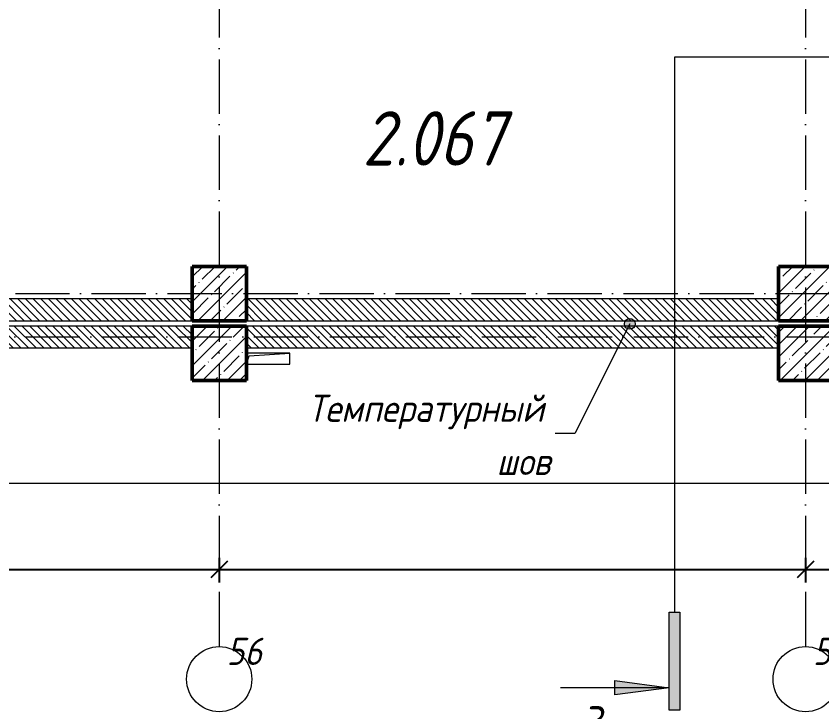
# Model space of a CAD drawing. Header units: millimetres. Extents: x -401725 to 250493, y 305116 to 802890.
# Drawn here: x 60220 to 67641, y 361285 to 367689 of the extents above; entities that cross this region are included whole.
import ezdxf

# ---------------------------------------------------------------- set-up
doc = ezdxf.new("R2010")
doc.units = ezdxf.units.MM
doc.linetypes.add('50_200_ШТРИХ_1Т_ш5_п1_п1_', pattern=[700, 500, -100, 0, -100])
for name, color, linetype, lineweight in [('A-____-____-DIMS', 7, 'Continuous', 9), ('A-DETL-GENF-OTLN', 7, 'Continuous', 9), ('A-GENM-____-OTLN', 7, 'Continuous', 9), ('A-WALL-____-MCUT', 7, 'Continuous', 13), ('A-WALL-____-PATT-1', 7, 'Continuous', 9), ('G-____-____-SYMB', 7, 'Continuous', 9), ('G-____-____-TEXT', 7, 'Continuous', 9), ('S-COLS-____-MCUT', 7, 'Continuous', 50), ('S-COLS-____-OTLN', 7, 'Continuous', 9), ('S-GRID-____-IDEN', 7, 'Continuous', 9), ('S-GRID-____-OTLN-1', 7, '50_200_ШТРИХ_1Т_ш5_п1_п1_', 9), ('Марки помещений', 7, 'Continuous', 9)]:
    doc.layers.add(name, color=color, linetype=linetype, lineweight=lineweight)
doc.layers.add('G-____-____-SYMB-1', color=9, linetype='Continuous', lineweight=9, true_color=0x808080)
doc.styles.add('ISOCPEUR_I', font='isocpeui.ttf', dxfattribs={"width": 0.9, "height": 2.5})
doc.styles.add('ISOCPEUR_I_10', font='isocpeui.ttf', dxfattribs={"width": 0.9, "height": 180})
doc.styles.add('ISOCPEUR_I_2', font='isocpeui.ttf', dxfattribs={"width": 0.85, "height": 2.3})
doc.styles.add('ISOCPEUR_I_9', font='isocpeui.ttf', dxfattribs={"width": 0.9, "height": 250})
doc.dimstyles.new('ISO-2_5_0_9К_БОЛЬШОЙ_ОСИ', dxfattribs={"dimscale": 304.8, "dimtxt": 248.995294, "dimasz": 0.492126, "dimexe": 0.393701, "dimexo": 0, "dimgap": 0, "dimtad": 1, "dimdec": 0, "dimzin": 0, "dimdsep": 46, "dimtxsty": 'ISOCPEUR_I', "dimblk1": 'OBLIQUE', "dimblk2": 'OBLIQUE', "dimsah": 1, "dimcen": 0.09, "dimdle": 0.393701, "dimazin": 0, "dimtfac": 1, "dimtdec": 4, "dimtix": 1, "dimtmove": 0, "dimatfit": 3, "dimfxl": 1, "dimtvp": 1, "dimtolj": 1, "dimtzin": 0, "dimarcsym": 2})
pattern_1 = [(135, (-15659.08, 321904.697), (-35.35534, -35.35534), [])]

# ---------------------------------------------------------------- blocks, each defined once
blk = doc.blocks.new('BSC_Колонна _Прямоугольная - 500х500-V33-АР1_План отверстий 2 этажа в осях 1-64_Ю-ЯЯ')
at = {"layer": 'S-COLS-____-OTLN'}
h = blk.add_hatch(dxfattribs=at)
h.set_pattern_fill('FP_43', color=256, style=0, pattern_type=2)
h.set_pattern_definition([(45, (-77750, -42681.04), (-114.04925, 114.04925), []), (45, (-77635.95, -42681.04), (-114.04925, 114.04925), [201.613, -40.323, 3.353, -36.97])])
h.paths.add_polyline_path([(-250, -250), (250, -250), (250, 250), (-250, 250)], flags=0)
at = {"layer": 'S-COLS-____-MCUT'}
for p, q in [((250, 250), (-250, 250)), ((-250, 250), (-250, -250)), ((250, -250), (250, 250)), ((-250, -250), (250, -250))]:
    blk.add_line(p, q, dxfattribs=at)
blk = doc.blocks.new('BSC_Колонна _Прямоугольная - 500х500-V34-АР1_План отверстий 2 этажа в осях 1-64_Ю-ЯЯ')
at = {"layer": 'S-COLS-____-OTLN'}
h = blk.add_hatch(dxfattribs=at)
h.set_pattern_fill('FP_44', color=256, style=0, pattern_type=2)
h.set_pattern_definition([(45, (-83150, -42681.04), (-114.04925, 114.04925), []), (45, (-83035.95, -42681.04), (-114.04925, 114.04925), [201.613, -40.323, 3.353, -36.97])])
h.paths.add_polyline_path([(-250, -250), (250, -250), (250, 250), (-250, 250)], flags=0)
at = {"layer": 'S-COLS-____-MCUT'}
for p, q in [((250, 250), (-250, 250)), ((-250, 250), (-250, -250)), ((250, -250), (250, 250)), ((-250, -250), (250, -250))]:
    blk.add_line(p, q, dxfattribs=at)
blk = doc.blocks.new('BSC_Колонна _Прямоугольная - 500х500-V119-АР1_План отверстий 2 этажа в осях 1-64_Ю-ЯЯ')
at = {"layer": 'S-COLS-____-OTLN'}
h = blk.add_hatch(dxfattribs=at)
h.set_pattern_fill('FP_132', color=256, style=0, pattern_type=2)
h.set_pattern_definition([(45, (-77750, -43231.04), (-114.04925, 114.04925), []), (45, (-77635.95, -43231.04), (-114.04925, 114.04925), [201.613, -40.323, 3.353, -36.97])])
h.paths.add_polyline_path([(-250, -250), (250, -250), (250, 250), (-250, 250)], flags=0)
at = {"layer": 'S-COLS-____-MCUT'}
for p, q in [((250, 250), (-250, 250)), ((-250, 250), (-250, -250)), ((250, -250), (250, 250)), ((-250, -250), (250, -250))]:
    blk.add_line(p, q, dxfattribs=at)
blk = doc.blocks.new('BSC_Колонна _Прямоугольная - 500х500-V121-АР1_План отверстий 2 этажа в осях 1-64_Ю-ЯЯ')
at = {"layer": 'S-COLS-____-OTLN'}
h = blk.add_hatch(dxfattribs=at)
h.set_pattern_fill('FP_134', color=256, style=0, pattern_type=2)
h.set_pattern_definition([(45, (-83150, -43231.04), (-114.04925, 114.04925), []), (45, (-83035.95, -43231.04), (-114.04925, 114.04925), [201.613, -40.323, 3.353, -36.97])])
h.paths.add_polyline_path([(-250, -250), (250, -250), (250, 250), (-250, 250)], flags=0)
at = {"layer": 'S-COLS-____-MCUT'}
for p, q in [((250, 250), (-250, 250)), ((-250, 250), (-250, -250)), ((250, -250), (250, 250)), ((-250, -250), (250, -250))]:
    blk.add_line(p, q, dxfattribs=at)
blk = doc.blocks.new('AR_Отверстие прямоугольное _в плите_ - AR_Отверстие прямоугольное _в плите_-30511579-АР1_План отверстий 2 этажа в осях 1-64_Ю-ЯЯ')
at = {"layer": 'A-GENM-____-OTLN'}
for p, q in [((200, 50), (-200, 50)), ((-200, -50), (-175, 25)), ((-175, 25), (200, 50)), ((200, -50), (200, 50)), ((-200, -50), (200, -50))]:
    blk.add_line(p, q, dxfattribs=at)
blk = doc.blocks.new('DET_L_Линия разрыва - М100-27489994-АР1_План отверстий 2 этажа в осях 1-64_Ю-ЯЯ')
at = {"layer": 'A-DETL-GENF-OTLN'}
blk.add_line((15850, 0), (0, 0), dxfattribs=at)
blk = doc.blocks.new('Ось сетки - Круг_Ø6_00__ISO-2_5_0_9K_-25732049-АР1_План отверстий 2 этажа в осях 1-64_Ю-ЯЯ')
at = {"layer": 'S-GRID-____-IDEN'}
blk.add_circle((0, 0), 3, dxfattribs=at)
blk = doc.blocks.new('Разрез - Концевая часть разреза-18266132-АР1_План отверстий 2 этажа в осях 1-64_Ю-ЯЯ')
at = {"layer": 'G-____-____-SYMB'}
for points in [[(0, 0.5), (0, -0.5), (-9, -0.5), (-9, 0.5)], [(-6.292, -5.5), (-7.609, -5.5), (-6.95, -0.5)]]:
    blk.add_hatch(color=256, dxfattribs=at).paths.add_polyline_path(points, flags=0)
for p, q in [((0, 0.5), (-9, 0.5)), ((-9, 0.5), (-9, -0.5)), ((0, -0.5), (0, 0.5)), ((-9, -0.5), (0, -0.5)), ((-6.95, -0.5), (-7.609, -5.5)), ((-6.95, -0.5), (-6.95, -10.5)), ((-6.292, -5.5), (-6.95, -0.5)), ((-7.609, -5.5), (-6.292, -5.5))]:
    blk.add_line(p, q, dxfattribs=at)
blk = doc.blocks.new('_Oblique')
at = {"color": 0, "linetype": 'ByBlock', "lineweight": -2}
blk.add_line((-0.5, -0.5), (0.5, 0.5), dxfattribs=at)
blk = doc.blocks.new('*D8960')
at = {"layer": 'A-____-____-DIMS', "color": 0, "lineweight": -2, "transparency": 16777216}
for p, q in [((59190.9, 362702.1), (59190.9, 362476.1)), ((62090.9, 362702.1), (62090.9, 362476.1)), ((59070.9, 362596.1), (62210.9, 362596.1))]:
    blk.add_line(p, q, dxfattribs=at)
at = {"layer": 'Defpoints', "color": 0, "transparency": 16777216}
for p in [(59190.9, 362702.1), (62090.9, 362702.1), (62090.9, 362596.1)]:
    blk.add_point(p, dxfattribs=at)
at = {"layer": 'A-____-____-DIMS', "color": 0, "lineweight": -2, "transparency": 16777216, "xscale": 150, "yscale": 150, "zscale": 150, "rotation": 180}
blk.add_blockref('_Oblique', (59190.9, 362596.1), dxfattribs=at)
at = {"layer": 'A-____-____-DIMS', "color": 0, "lineweight": -2, "transparency": 16777216, "xscale": 150, "yscale": 150, "zscale": 150}
blk.add_blockref('_Oblique', (62090.9, 362596.1), dxfattribs=at)
at = {"layer": 'A-____-____-DIMS', "color": 0, "transparency": 16777216, "insert": (60640.9, 362597.3), "char_height": 2.5, "width": 758.478, "attachment_point": 5, "style": 'ISOCPEUR_I'}
blk.add_mtext('\\A1;2900', dxfattribs=at)
blk = doc.blocks.new('*D8961')
at = {"layer": 'A-____-____-DIMS', "color": 0, "lineweight": -2, "transparency": 16777216}
for p, q in [((62090.9, 362702.1), (62090.9, 362476.1)), ((67490.9, 362702.1), (67490.9, 362476.1)), ((61970.9, 362596.1), (67610.9, 362596.1))]:
    blk.add_line(p, q, dxfattribs=at)
at = {"layer": 'Defpoints', "color": 0, "transparency": 16777216}
for p in [(62090.9, 362702.1), (67490.9, 362702.1), (67490.9, 362596.1)]:
    blk.add_point(p, dxfattribs=at)
at = {"layer": 'A-____-____-DIMS', "color": 0, "lineweight": -2, "transparency": 16777216, "xscale": 150, "yscale": 150, "zscale": 150, "rotation": 180}
blk.add_blockref('_Oblique', (62090.9, 362596.1), dxfattribs=at)
at = {"layer": 'A-____-____-DIMS', "color": 0, "lineweight": -2, "transparency": 16777216, "xscale": 150, "yscale": 150, "zscale": 150}
blk.add_blockref('_Oblique', (67490.9, 362596.1), dxfattribs=at)
at = {"layer": 'A-____-____-DIMS', "color": 0, "transparency": 16777216, "insert": (64790.9, 362597.3), "char_height": 2.5, "width": 781.462, "attachment_point": 5, "style": 'ISOCPEUR_I'}
blk.add_mtext('\\A1;5400', dxfattribs=at)
blk = doc.blocks.new('*D8962')
at = {"layer": 'A-____-____-DIMS', "color": 0, "lineweight": -2, "transparency": 16777216}
for p, q in [((67490.9, 362702.1), (67490.9, 362476.1)), ((73440.9, 362702.1), (73440.9, 362476.1)), ((67370.9, 362596.1), (73560.9, 362596.1))]:
    blk.add_line(p, q, dxfattribs=at)
at = {"layer": 'Defpoints', "color": 0, "transparency": 16777216}
for p in [(67490.9, 362702.1), (73440.9, 362702.1), (73440.9, 362596.1)]:
    blk.add_point(p, dxfattribs=at)
at = {"layer": 'A-____-____-DIMS', "color": 0, "lineweight": -2, "transparency": 16777216, "xscale": 150, "yscale": 150, "zscale": 150, "rotation": 180}
blk.add_blockref('_Oblique', (67490.9, 362596.1), dxfattribs=at)
at = {"layer": 'A-____-____-DIMS', "color": 0, "lineweight": -2, "transparency": 16777216, "xscale": 150, "yscale": 150, "zscale": 150}
blk.add_blockref('_Oblique', (73440.9, 362596.1), dxfattribs=at)
at = {"layer": 'A-____-____-DIMS', "color": 0, "transparency": 16777216, "insert": (70465.9, 362597.3), "char_height": 2.5, "width": 758.478, "attachment_point": 5, "style": 'ISOCPEUR_I'}
blk.add_mtext('\\A1;5950', dxfattribs=at)

msp = doc.modelspace()

# ---------------------------------------------------------------- hatches: boundary and pattern name
at = {"layer": 'A-WALL-____-PATT-1'}
h = msp.add_hatch(dxfattribs=at)
h.set_pattern_fill('FP_6', color=256, style=0, pattern_type=2)
h.set_pattern_definition(pattern_1)
h.paths.add_polyline_path([(61840.9187, 364885.7392), (61840.9187, 365085.7392), (59340.9187, 365085.7392), (59340.9187, 364885.7392), (60328.2663, 364885.7392)], flags=0)
h = msp.add_hatch(dxfattribs=at)
h.set_pattern_fill('FP_6', color=256, style=0, pattern_type=2)
h.set_pattern_definition(pattern_1)
h.paths.add_polyline_path([(67240.9187, 364885.7392), (67240.9187, 365085.7392), (62340.9187, 365085.7392), (62340.9187, 364885.7392), (65630.7683, 364885.7392)], flags=0)
h = msp.add_hatch(dxfattribs=at)
h.set_pattern_fill('FP_6', color=256, style=0, pattern_type=2)
h.set_pattern_definition(pattern_1)
h.paths.add_polyline_path([(59340.9187, 364635.7392), (61840.9187, 364635.7392), (61840.9187, 364835.7392), (59340.9187, 364835.7392)], flags=0)
h = msp.add_hatch(dxfattribs=at)
h.set_pattern_fill('FP_6', color=256, style=0, pattern_type=2)
h.set_pattern_definition(pattern_1)
h.paths.add_polyline_path([(67240.9187, 364635.7392), (67240.9187, 364835.7392), (62340.9187, 364835.7392), (62340.9187, 364635.7392), (65630.7683, 364635.7392)], flags=0)
at = {"layer": 'G-____-____-TEXT'}
h = msp.add_hatch(color=256, dxfattribs=at)
edge = h.paths.add_edge_path(flags=0)
edge.add_arc((65872.0155, 364856.1571), 50, 0, 360)

# ---------------------------------------------------------------- linework, layer by layer
at = {"layer": 'A-WALL-____-MCUT'}
for p, q in [((61840.9187, 365085.7392), (59340.9187, 365085.7392)), ((67240.9187, 365085.7392), (62340.9187, 365085.7392)), ((59340.9187, 364885.7392), (61840.9187, 364885.7392)), ((62340.9187, 364885.7392), (67240.9187, 364885.7392)), ((61840.9187, 364835.7392), (59340.9187, 364835.7392)), ((67240.9187, 364835.7392), (62340.9187, 364835.7392)), ((59340.9187, 364635.7392), (61840.9187, 364635.7392)), ((62340.9187, 364635.7392), (67240.9187, 364635.7392))]:
    msp.add_line(p, q, dxfattribs=at)
at = {"layer": 'G-____-____-SYMB-1'}
for p, q in [((66283.9165, 367311.0234), (66283.9165, 362201.3437)), ((83089.1187, 367311.0234), (66283.9165, 367311.0234))]:
    msp.add_line(p, q, dxfattribs=at)
at = {"layer": 'G-____-____-TEXT'}
for p, q in [((65872.0155, 364856.1571), (65364.959, 363848.7737)), ((65364.959, 363848.7737), (65185.271, 363848.7737))]:
    msp.add_line(p, q, dxfattribs=at)
msp.add_circle((65872.0155, 364856.1571), 50, dxfattribs=at)
at = {"layer": 'S-GRID-____-OTLN-1'}
for p, q in [((62090.9187, 412797.5486), (62090.9187, 361885.7392)), ((67490.9187, 412797.5486), (67490.9187, 361885.7392)), ((58813.2332, 365135.7392), (88267.3291, 365135.7392)), ((53306.952, 364735.7392), (88415.3253, 364735.7392))]:
    msp.add_line(p, q, dxfattribs=at)

# ---------------------------------------------------------------- block references
at = {"layer": 'A-DETL-GENF-OTLN'}
msp.add_blockref('DET_L_Линия разрыва - М100-27489994-АР1_План отверстий 2 этажа в осях 1-64_Ю-ЯЯ', (54150.9187, 363385.7392), dxfattribs=at)
at = {"layer": 'A-GENM-____-OTLN'}
msp.add_blockref('AR_Отверстие прямоугольное _в плите_ - AR_Отверстие прямоугольное _в плите_-30511579-АР1_План отверстий 2 этажа в осях 1-64_Ю-ЯЯ', (62540.9187, 364535.7392), dxfattribs=at)
at = {"layer": 'G-____-____-SYMB', "extrusion": (0, 0, -1), "xscale": 99.99999999999993, "yscale": 99.99999999999993, "zscale": 99.99999999999993, "rotation": 90.00000000000053}
msp.add_blockref('Разрез - Концевая часть разреза-18266132-АР1_План отверстий 2 этажа в осях 1-64_Ю-ЯЯ', (-66283.9165, 362201.3437), dxfattribs=at)
at = {"layer": 'S-COLS-____-OTLN'}
for name, p in [('BSC_Колонна _Прямоугольная - 500х500-V119-АР1_План отверстий 2 этажа в осях 1-64_Ю-ЯЯ', (62090.9187, 365135.7392)), ('BSC_Колонна _Прямоугольная - 500х500-V121-АР1_План отверстий 2 этажа в осях 1-64_Ю-ЯЯ', (67490.9187, 365135.7392)), ('BSC_Колонна _Прямоугольная - 500х500-V33-АР1_План отверстий 2 этажа в осях 1-64_Ю-ЯЯ', (62090.9187, 364585.7392)), ('BSC_Колонна _Прямоугольная - 500х500-V34-АР1_План отверстий 2 этажа в осях 1-64_Ю-ЯЯ', (67490.9187, 364585.7392))]:
    msp.add_blockref(name, p, dxfattribs=at)
at = {"layer": 'S-GRID-____-IDEN', "xscale": 99.99999999999993, "yscale": 99.99999999999993, "zscale": 99.99999999999993, "rotation": 180}
for p in [(62090.9187, 361585.7392), (67490.9187, 361585.7392)]:
    msp.add_blockref('Ось сетки - Круг_Ø6_00__ISO-2_5_0_9K_-25732049-АР1_План отверстий 2 этажа в осях 1-64_Ю-ЯЯ', p, dxfattribs=at)

# ---------------------------------------------------------------- texts
at = {"layer": 'G-____-____-SYMB', "insert": (65414.8167, 361336.5254), "char_height": 300, "width": 256.54, "attachment_point": 1, "style": 'ISOCPEUR_I_10'}
msp.add_mtext('\\fISOCPEUR|b0|i1|c204|p34|;3', dxfattribs=at)
at = {"layer": 'G-____-____-TEXT', "char_height": 250, "attachment_point": 1, "style": 'ISOCPEUR_I_9'}
for s, insert, width in [('Температурный', (62906.5107, 364204.6279), 2763.416813), ('шов', (64644.8232, 363715.1487), 656.582063)]:
    msp.add_mtext(s, dxfattribs=dict(at, insert=insert, width=width))
at = {"layer": 'S-GRID-____-IDEN', "char_height": 250, "width": 404.0505, "attachment_point": 1, "style": 'ISOCPEUR_I_9'}
for s, insert in [('56', (62158.2122, 361966.9265)), ('58', (67558.2122, 361966.9265))]:
    msp.add_mtext(s, dxfattribs=dict(at, insert=insert))
at = {"layer": 'Марки помещений', "insert": (63409.6443, 366813.8372), "char_height": 500, "width": 785.65375, "attachment_point": 1, "style": 'ISOCPEUR_I_2'}
msp.add_mtext('2.067', dxfattribs=at)

# ---------------------------------------------------------------- dimensions: what is measured, and where the dimension line sits
at = {"layer": 'A-____-____-DIMS'}
for base, p1, p2, override, picture, middle in [((62090.9187, 362596.0677), (59190.9187, 362702.1338), (62090.9187, 362702.1338), {"dimpost": '<>', "dimfxl": 2900}, '*D8960', (60640.9187, 362597.3177)), ((67490.9187, 362596.0677), (62090.9187, 362702.1338), (67490.9187, 362702.1338), {"dimpost": '<>', "dimfxl": 5400}, '*D8961', (64790.9187, 362597.3177)), ((73440.9187, 362596.0677), (67490.9187, 362702.1338), (73440.9187, 362702.1338), {"dimpost": '<>', "dimfxl": 5950}, '*D8962', (70465.9187, 362597.3177))]:
    dim = msp.add_linear_dim(base=base, p1=p1, p2=p2, dimstyle='ISO-2_5_0_9К_БОЛЬШОЙ_ОСИ', override=override, dxfattribs=at)
    dim.commit()
    dim.dimension.update_dxf_attribs({"geometry": picture, "text_midpoint": middle})

doc.saveas('drawing.dxf')
